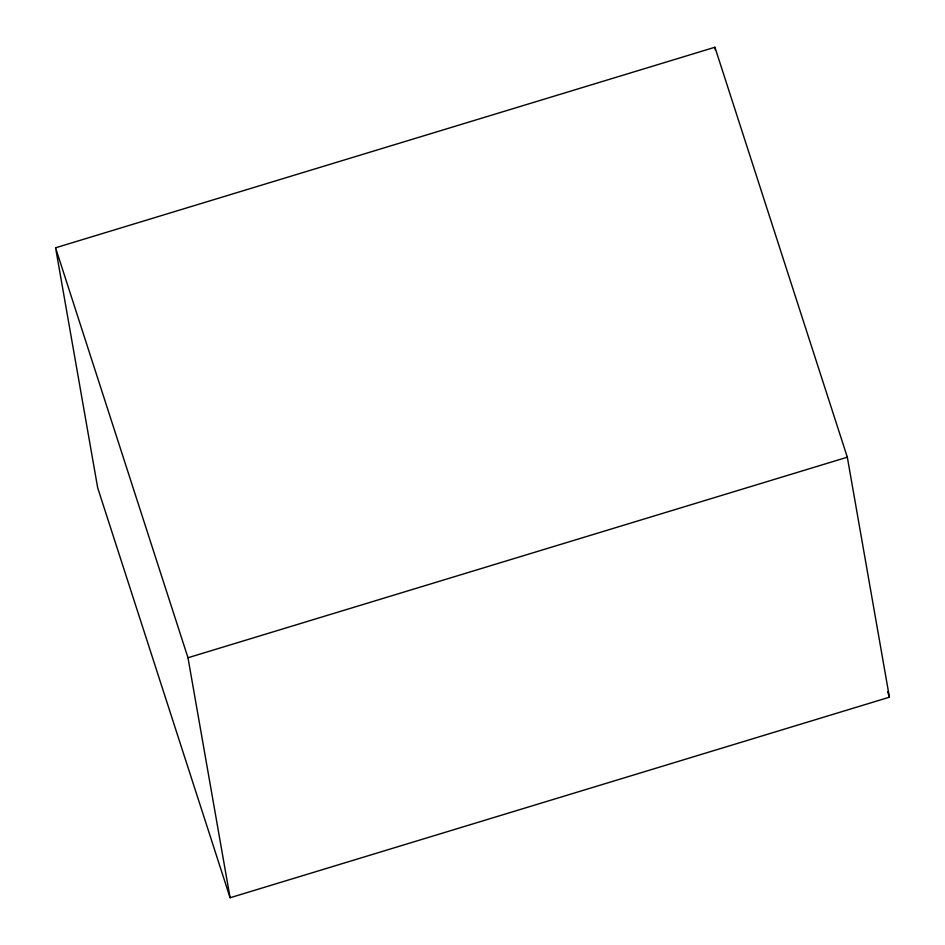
<?xml version="1.0" encoding="UTF-8"?>
<svg xmlns="http://www.w3.org/2000/svg" width="945" height="945" viewBox="0 0 945 945"><rect width="100%" height="100%" fill="white"/><g stroke="black" fill="none" stroke-linecap="round" stroke-linejoin="round"><path stroke-width="1.42" d="M55.578 247.803L714.916 47.25L847.322 457.203L889.422 697.197L230.084 897.75L97.678 487.797L55.578 247.803L187.984 657.755L230.084 897.75M187.984 657.755L847.322 457.203M887.615 691.575L889.422 697.197M714.916 47.25L715.424 50.144"/></g></svg>
